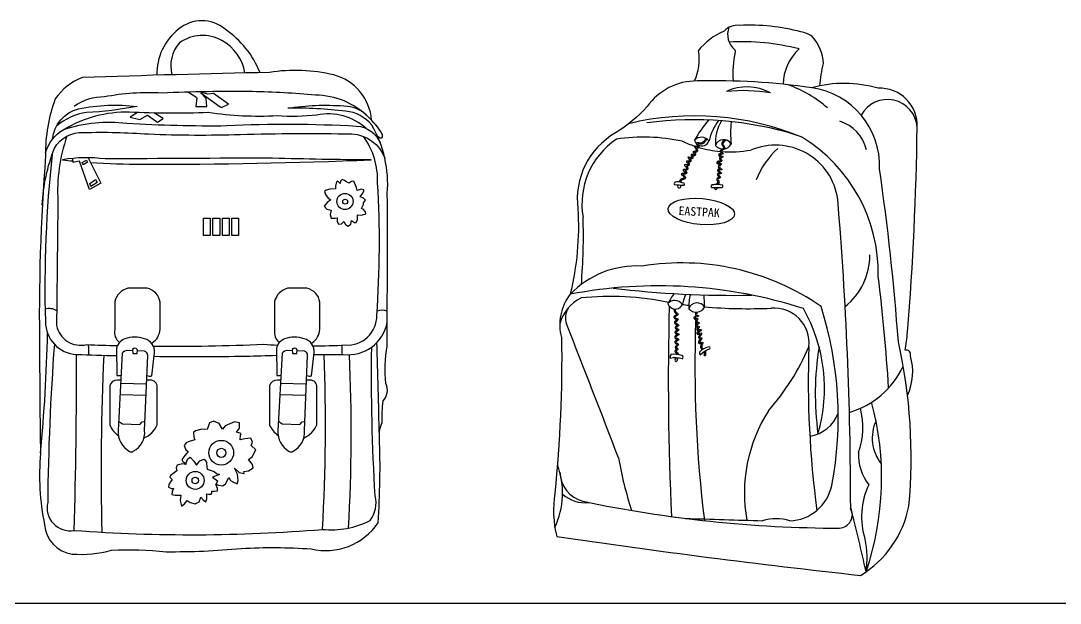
# Model space of a CAD drawing. Header units: inches. Extents: x 8.4 to 50.9, y 14.4 to 39.2.
# Drawn here: x 18.763 to 20.133, y 27.569 to 28.337 of the extents above; entities that cross this region are included whole.
import ezdxf

# ---------------------------------------------------------------- set-up
doc = ezdxf.new("R2010")
doc.units = ezdxf.units.IN
doc.header["$MEASUREMENT"] = 0
doc.layers.add('02', color=2, linetype='Continuous')
doc.layers.add('1', color=1, linetype='Continuous')
doc.styles.get("Standard").update_dxf_attribs({"font": 'arial.ttf'})

msp = doc.modelspace()

# ---------------------------------------------------------------- linework, layer by layer
at = {"layer": '02'}
for points in [[(19.0782, 28.2688, 0.149744), (19.0324, 28.3259, 0.365968), (18.9708, 28.3259, 0.238033), (18.9423, 28.2654)], [(19.8159, 28.2513, -0.033729), (19.8209, 28.2808, 0.163091), (19.8061, 28.3166, 0.089971), (19.7912, 28.3225, 0.078708), (19.7103, 28.331, 0.250654), (19.6899, 28.3235, 0.122598), (19.6558, 28.2976, -0.153529), (19.6504, 28.2577)], [(19.0582, 28.2683, 0.23587), (19.0279, 28.3112, 0.292997), (18.9721, 28.308, 0.24879), (18.962, 28.2659)], [(19.2253, 28.2061, 0.318606), (19.1753, 28.2657, 0.098954), (19.0908, 28.269, 0.003516), (18.8444, 28.2623, 0.15528), (18.8083, 28.2341, 0.093729), (18.7956, 28.1596, 0.02343), (18.7877, 27.9022, 0.00354), (18.7889, 27.7669, 0.071687), (18.7943, 27.6727, 0.354208), (18.8306, 27.634, 0.083425), (18.8826, 27.6389, -0.042176), (18.9545, 27.6371, 0.02516), (19.0536, 27.6413, -0.033598), (19.1455, 27.6407, 0.311859), (19.2338, 27.6751, 0.027252), (19.2356, 27.7875, -0.119944), (19.2392, 27.8074, -0.027314), (19.2404, 27.8358, 0.311573), (19.2441, 27.8588, -0.076087), (19.2459, 27.9083, 0.000973), (19.246, 28.1096, 0.15228), (19.2255, 28.1997, 0.19608), (19.1911, 28.218, 0.031291), (19.1148, 28.2221)], [(19.9316, 27.8429, 0.182192), (19.9354, 27.8955, 0.611218), (19.9285, 27.9027, 0.028631), (19.9315, 27.9265, 0.017429), (19.9443, 28.1968, 0.442576), (19.893, 28.2482, 0.137616), (19.8053, 28.2488, 0.042008), (19.6545, 28.2578, 0.245212), (19.5883, 28.2239, -0.06972), (19.5467, 28.1893, 0.301997), (19.4972, 28.0892, -0.072921), (19.4871, 27.9765, 0.239608), (19.4756, 27.9194, -0.029407), (19.4667, 27.7141, 0.096079), (19.4692, 27.6572, 0.009387), (19.8698, 27.6058, 0.208817), (19.9334, 27.697, 0.078577), (19.9195, 27.9139, 0.017771), (19.8947, 28.1419, 0.384797), (19.8053, 28.2488)], [(19.221, 28.2102, 0.195188), (19.1513, 28.2391, 0.0191), (19.0683, 28.2437, 0.016279), (18.9486, 28.2417, 0.06462), (18.8732, 28.2367, 0.156973), (18.8332, 28.2242)], [(18.8046, 28.1809, -0.313903), (18.8392, 28.2212, -0.078707), (18.9161, 28.2242, -0.036891), (18.8497, 28.2162, 0.144371), (18.8099, 28.1982, 0.144371)], [(19.221, 28.2102, 0.18554), (19.1933, 28.2241, 0.057478), (19.1192, 28.2221, 0.057478)], [(19.2179, 28.1953, 0.240647), (19.1533, 28.2128, -0.048822), (19.1009, 28.2118, -0.053937), (19.01, 28.2162, -0.024343), (18.9061, 28.2167, 0.139653), (18.8197, 28.1937)], [(18.7956, 28.1632, -0.199617), (18.8197, 28.1937, -0.114175), (18.9028, 28.2022, 0.018061), (19.0346, 28.1989, -0.026644), (19.2053, 28.1983, -0.292452), (19.2368, 28.1757)], [(18.7913, 28.0939, -0.084027), (18.8074, 28.1691, -0.287823), (18.8457, 28.1898, -0.024163), (18.9314, 28.1879, 0.01689), (19.0521, 28.1872, -0.013503), (19.1994, 28.1879, -0.301857), (19.2426, 28.1562)], [(18.8236, 28.185, 0.097149), (18.8118, 28.0994, -0.00041), (18.81, 27.9352, 0.419414), (18.8498, 27.9101, 0.003705), (18.8903, 27.9088, 0.003705)], [(19.148, 27.9084, 0.013086), (19.1907, 27.9097, 0.439085), (19.2322, 27.9487, 0.032571), (19.2332, 28.1234, 0.164969), (19.2146, 28.1847)], [(18.8043, 28.1609, 0.035165), (18.7954, 27.9405, 0.402309), (18.8364, 27.8972, 0.003094), (18.8893, 27.8956, 0.003094)], [(18.8547, 28.1504, 0.02002), (18.9236, 28.1482, 0.011639), (19.2248, 28.1538, -0.007042), (19.0947, 28.156, 0.001528), (18.8742, 28.1549, 0.078684), (18.8181, 28.1538, 0.003995), (18.8318, 28.1523)], [(18.9362, 27.9125, 0.242021), (18.9464, 27.9303), (18.9464, 27.966, 0.323981), (18.9293, 27.9845), (18.904, 27.9845, 0.277382), (18.8867, 27.9668), (18.8867, 27.9299, 0.270205), (18.8929, 27.9129, 0.270205)], [(19.1469, 27.9125, 0.242021), (19.157, 27.9303), (19.157, 27.966, 0.323981), (19.1399, 27.9845), (19.1146, 27.9845, 0.277382), (19.0974, 27.9668), (19.0974, 27.9299, 0.270205), (19.1036, 27.9129, 0.270205)], [(19.1496, 27.897, -0.002446), (19.1879, 27.8973, 0.400346), (19.246, 27.9398)], [(18.9291, 27.8695, 0.179989), (18.9355, 27.869), (18.9392, 27.8993, 0.354647), (18.926, 27.9179, 0.166976), (18.9, 27.9177, 0.268426), (18.8891, 27.905), (18.8896, 27.8696, 0.150826), (18.895, 27.8698)], [(19.1398, 27.8695, 0.179989), (19.1461, 27.869), (19.1498, 27.8993, 0.354647), (19.1366, 27.9179, 0.166976), (19.1107, 27.9177, 0.268426), (19.0998, 27.905), (19.1003, 27.8696, 0.150826), (19.1057, 27.8698)], [(18.8072, 27.9106, 0.016491), (18.7984, 27.7021, 0.543696), (18.8333, 27.6652, 0.039199), (19.1604, 27.6665, 0.146296), (19.2234, 27.6783, 0.226078), (19.23, 27.7106, -0.018173), (19.2254, 27.9069)], [(18.9376, 27.908, 0.013311), (19.0831, 27.9107, 0.005584), (19.1013, 27.9095, 0.005584)], [(18.9101, 27.902), (18.9038, 27.9022, 0.236188), (18.8966, 27.8989), (18.8911, 27.797, 0.282496), (18.906, 27.7693, 0.267689), (18.9112, 27.7695, 0.309068), (18.9261, 27.797), (18.9302, 27.8958)], [(18.9302, 27.8959, 0.363778), (18.926, 27.9015), (18.9165, 27.9018)], [(18.9386, 27.8947, 0.007079), (19.0597, 27.8949, -0.002563), (19.0999, 27.8961, -0.002563)], [(19.1207, 27.902), (19.1144, 27.9022, 0.236188), (19.1073, 27.8989), (19.1018, 27.797, 0.282496), (19.1166, 27.7693, 0.267689), (19.1218, 27.7695, 0.309068), (19.1368, 27.797), (19.1408, 27.8958)], [(19.1408, 27.8959, 0.363778), (19.1367, 27.9015), (19.1272, 27.9018)], [(18.8947, 27.8632), (18.8906, 27.8632, 0.37351), (18.8801, 27.8558), (18.8801, 27.8044, 0.135532), (18.8915, 27.7903)], [(18.9253, 27.7869, 0.187175), (18.9427, 27.8044), (18.9427, 27.8558, 0.410837), (18.9318, 27.8632), (18.9289, 27.8632)], [(19.1054, 27.8632), (19.1012, 27.8632, 0.37351), (19.0907, 27.8558), (19.0907, 27.8044, 0.135532), (19.1022, 27.7903)], [(19.1359, 27.7869, 0.187175), (19.1533, 27.8044), (19.1533, 27.8558, 0.410837), (19.1424, 27.8632), (19.1395, 27.8632)]]:
    msp.add_lwpolyline(points, format="xyb", dxfattribs=at)
for points in [[(18.9838, 28.2431), (18.9936, 28.2369), (18.995, 28.2354), (18.9938, 28.2241), (19.008, 28.2241), (19.0073, 28.2345), (19.0002, 28.2421), (19.0255, 28.2238), (19.0274, 28.2229), (19.0367, 28.2272), (19.0168, 28.2411), (19.0094, 28.2402), (19, 28.2428)], [(18.9169, 28.2161), (18.9072, 28.2101), (18.92, 28.207), (18.9301, 28.2125), (18.9419, 28.2042), (18.9432, 28.2034), (18.9505, 28.2084), (18.9384, 28.2158)], [(18.8516, 28.1566), (18.8682, 28.123), (18.8537, 28.1148), (18.8402, 28.1519), (18.8337, 28.1505), (18.832, 28.1502), (18.8315, 28.1557)], [(18.8494, 28.1532), (18.8508, 28.1507), (18.845, 28.1473), (18.8438, 28.1501), (18.8494, 28.1532)], [(18.8615, 28.1278), (18.8636, 28.1237), (18.8554, 28.1188), (18.854, 28.1225), (18.8615, 28.1278)], [(19.1714, 28.1011), (19.1666, 28.0976), (19.1628, 28.0926), (19.1661, 28.0888), (19.1718, 28.0875), (19.1708, 28.0819), (19.1718, 28.0769), (19.1772, 28.0767), (19.18, 28.0775), (19.1801, 28.0727), (19.1817, 28.0688), (19.1857, 28.0695), (19.1888, 28.0725), (19.191, 28.0687), (19.1946, 28.0663), (19.1981, 28.0688), (19.1989, 28.0737), (19.2028, 28.0713), (19.205, 28.0711), (19.2068, 28.0751), (19.2068, 28.0811), (19.2121, 28.0809), (19.2177, 28.0828), (19.2174, 28.0854), (19.2143, 28.0886), (19.2121, 28.0896), (19.2148, 28.0947), (19.2148, 28.0971), (19.2174, 28.1005), (19.2147, 28.1032), (19.2103, 28.1051), (19.2137, 28.11), (19.215, 28.1129), (19.215, 28.1141), (19.2115, 28.1149), (19.2062, 28.1133), (19.2053, 28.1175), (19.2041, 28.1206), (19.2017, 28.1255), (19.1988, 28.1254), (19.1963, 28.1235), (19.1952, 28.123), (19.1923, 28.1249), (19.1885, 28.1268), (19.1867, 28.1278), (19.1845, 28.1255), (19.1837, 28.1225), (19.1806, 28.1257), (19.179, 28.1247), (19.1777, 28.1191), (19.1775, 28.1157), (19.1702, 28.1151), (19.1652, 28.114), (19.1632, 28.1122), (19.1647, 28.108), (19.1682, 28.1034), (19.1714, 28.1011)], [(18.9104, 27.8984), (18.9162, 27.8984), (18.9167, 27.9034), (18.9151, 27.9048), (18.9133, 27.9054), (18.9118, 27.905), (18.91, 27.9036), (18.9104, 27.8984)], [(19.121, 27.8984), (19.1269, 27.8984), (19.1273, 27.9034), (19.1257, 27.9048), (19.124, 27.9054), (19.1224, 27.905), (19.1206, 27.9036), (19.121, 27.8984)], [(18.8945, 27.8593), (18.9285, 27.8585)], [(19.1052, 27.8593), (19.1391, 27.8585)], [(18.8937, 27.8443), (18.9279, 27.8435)], [(19.1044, 27.8443), (19.1385, 27.8435)], [(18.8918, 27.8093), (18.897, 27.8058), (18.92, 27.8048), (18.9231, 27.8083), (18.9266, 27.8088)], [(19.0289, 27.7986), (19.0244, 27.8059), (19.0169, 27.8093), (19.0115, 27.8072), (19.0086, 27.7981), (19.0014, 27.7986), (18.9931, 27.7965), (18.9907, 27.7944), (18.9912, 27.7879), (18.9925, 27.7845), (18.9848, 27.7823), (18.981, 27.7805), (18.9781, 27.777), (18.9805, 27.7716), (18.9835, 27.769), (18.9797, 27.7644), (18.9778, 27.762), (18.9752, 27.7585), (18.9765, 27.7561), (18.9805, 27.7532), (18.9805, 27.7519), (18.976, 27.7529), (18.969, 27.7513), (18.9677, 27.7478), (18.9685, 27.7436), (18.9631, 27.7396), (18.9604, 27.7377), (18.9594, 27.7353), (18.9623, 27.7321), (18.9602, 27.7294), (18.958, 27.7257), (18.9575, 27.7222), (18.9615, 27.7206), (18.9642, 27.7206), (18.9626, 27.7166), (18.9618, 27.7123), (18.9663, 27.7118), (18.9717, 27.7118), (18.9738, 27.7118), (18.9728, 27.7045), (18.9741, 27.6992), (18.9746, 27.6973), (18.9786, 27.7), (18.9821, 27.7045), (18.9861, 27.7021), (18.9928, 27.7), (18.9979, 27.7029), (19.0003, 27.7088), (19.0038, 27.7051), (19.007, 27.7027), (19.0081, 27.7067), (19.0081, 27.7134), (19.0102, 27.7131), (19.0139, 27.7131), (19.0145, 27.7144), (19.0145, 27.7168), (19.0182, 27.7168), (19.0222, 27.7174), (19.0222, 27.7203), (19.0198, 27.7262), (19.0236, 27.7249), (19.0292, 27.7238), (19.0327, 27.7267), (19.0372, 27.7347), (19.0394, 27.731), (19.0434, 27.7289), (19.0482, 27.7267), (19.0493, 27.7307), (19.0485, 27.7393), (19.0447, 27.7473), (19.0506, 27.7417), (19.0573, 27.7404), (19.0567, 27.743), (19.0632, 27.7438), (19.0693, 27.7478), (19.0682, 27.7519), (19.0629, 27.7588), (19.068, 27.7623), (19.0725, 27.7716), (19.0666, 27.777), (19.0685, 27.7815), (19.0661, 27.7866), (19.0581, 27.7861), (19.0519, 27.7845), (19.0527, 27.7906), (19.0535, 27.793), (19.0474, 27.7949), (19.0511, 27.8), (19.0511, 27.8069), (19.0447, 27.8083), (19.0324, 27.8032), (19.0289, 27.7986)], [(19.1025, 27.8093), (19.1076, 27.8058), (19.1306, 27.8048), (19.1338, 27.8083), (19.1373, 27.8088)], [(18.9805, 27.7532), (18.9833, 27.7594), (18.986, 27.7618), (18.9912, 27.7566), (18.9944, 27.7512), (18.9989, 27.7569), (19.0046, 27.7589), (19.0076, 27.7553), (19.0083, 27.748), (19.0085, 27.746), (19.018, 27.7427), (19.021, 27.74), (19.0246, 27.739), (19.0157, 27.7353), (19.022, 27.7304), (19.0205, 27.726)]]:
    msp.add_lwpolyline(points, dxfattribs=at)
for points in [[(19.0038, 28.077), (19.0126, 28.077), (19.0126, 28.0542), (19.0038, 28.0542)], [(19.0162, 28.077), (19.0251, 28.077), (19.0251, 28.0542), (19.0162, 28.0542)], [(19.0287, 28.077), (19.0376, 28.077), (19.0376, 28.0542), (19.0287, 28.0542)], [(19.0412, 28.077), (19.05, 28.077), (19.05, 28.0542), (19.0412, 28.0542)]]:
    msp.add_lwpolyline(points, close=True, dxfattribs=at)
for centre, radius in [((19.1902, 28.0989), 0.0106), ((19.1904, 28.0987), 0.00322), ((19.0271, 27.7676), 0.0163), ((19.0273, 27.7674), 0.00598), ((18.9928, 27.7311), 0.0118), ((18.9929, 27.7309), 0.00429)]:
    msp.add_circle(centre, radius, dxfattribs=at)
for centre, radius, start, end in [((19.7211, 28.3191), 0.0266, 159.2977, 228.8702), ((19.7149, 28.0185), 0.291, 75.2738, 93.6243), ((19.8484, 28.2667), 0.147, 168.4737, 183.4993), ((19.7032, 28.2973), 0.00174, 311.8813, 76.79), ((19.8324, 28.252), 0.0648, 132.2549, 178.7587), ((19.7201, 28.1841), 0.0658, 61.9113, 114.4268), ((19.7198, 28.1017), 0.1606, 48.5903, 70.0829), ((19.7148, 28.017), 0.228, 80.8369, 95.5012), ((19.9052, 28.1941), 0.0392, 4.0225, 151.9232), ((19.1571, 28.1389), 0.0957, 31.348, 48.0881), ((19.6508, 27.8426), 0.3692, 67.2697, 103.5804), ((19.6508, 27.7516), 0.4551, 72.6775, 97.9151), ((19.7868, 28.1051), 0.155, 139.248, 151.2178), ((19.7348, 28.1644), 0.0664, 141.7576, 167.514), ((19.7395, 28.1751), 0.0612, 150.4779, 182.3134), ((19.85, 28.1897), 0.1516, 174.5711, 185.6937), ((19.8276, 28.1557), 0.0512, 12.9025, 73.3234), ((19.238, 28.1892), 0.00638, 193.4542, 277.2845), ((19.234, 28.1858), 0.00567, 328.8411, 31.1589), ((19.6064, 28.0953), 0.1039, 124.2985, 189.5564), ((19.5838, 27.9495), 0.2343, 77.4355, 98.8161), ((19.66, 28.1709), 0.0126, 38.4204, 135.9474), ((19.6605, 28.1822), 0.00996, 194.3671, 221.8853), ((19.6893, 28.1689), 0.0115, 30.0541, 161.136), ((19.6824, 28.004), 0.2107, 359.0392, 58.206), ((19.6985, 28.3162), 0.1519, 245.208, 251.6712), ((19.6985, 28.3162), 0.1519, 252.3884, 253.3631), ((19.6605, 28.1822), 0.00997, 239.194, 339.7525), ((19.6985, 28.3162), 0.1519, 253.9224, 264.8445), ((19.6881, 28.1807), 0.0126, 219.6072, 331.5828), ((19.6985, 28.3162), 0.1519, 265.3947, 280.132), ((19.7576, 28.0904), 0.0828, 8.0062, 113.049), ((19.8345, 28.0874), 0.1099, 132.2254, 158.6365), ((19.6269, 28.1221), 0.00268, 89.3861, 213.3557), ((19.6252, 28.0885), 0.0364, 70.7895, 87.1572), ((19.6364, 28.1243), 0.00553, 132.0955, 179.5069), ((19.6369, 28.1239), 0.00437, 125.4473, 178.4131), ((19.6778, 28.125), 0.00403, 287.7586, 7.7177), ((19.6788, 28.1245), 0.00481, 314.6062, 21.3046), ((19.6146, 27.8504), 0.2704, 85.272, 87.8675), ((19.6305, 28.1187), 0.00195, 120.0386, 288.3776), ((19.6313, 28.1188), 0.00191, 265.431, 48.7653), ((19.6351, 28.1215), 0.00246, 319.6435, 32.2569), ((19.6745, 28.1189), 0.00201, 81.5197, 230.847), ((19.6808, 28.2292), 0.1121, 266.1598, 273.1622), ((19.6796, 28.0784), 0.0428, 78.4769, 96.4253), ((19.679, 28.1167), 0.00195, 166.411, 302.807), ((19.678, 28.1179), 0.00346, 305.3116, 347.4621), ((19.6863, 28.1193), 0.00208, 286.4603, 29.9063), ((14.8778, 27.69), 4.9789, 0.0539, 4.7461), ((18.7626, 28.0526), 0.7418, 355.1212, 1.9673), ((19.6336, 27.6938), 0.3241, 55.3832, 99.227), ((19.7951, 28.028), 0.0868, 308.7004, 0.2092), ((19.5747, 27.8925), 0.1214, 86.7452, 136.193), ((19.604, 27.3714), 0.6163, 72.0035, 100.9361), ((17.2549, 27.6835), 2.6572, 3.6569, 6.8502), ((19.7014, 29.2833), 1.3082, 263.0714, 271.0971), ((19.7517, 27.8898), 0.155, 145.577, 151.2178), ((19.6997, 27.9492), 0.0664, 155.5761, 167.514), ((19.7044, 27.9599), 0.0612, 164.3761, 182.3134), ((19.8149, 27.9745), 0.1516, 179.5378, 185.6937), ((19.5258, 27.9231), 0.0545, 117.1742, 164.514), ((19.54, 27.5962), 0.3775, 78.2029, 95.943), ((19.6249, 27.9557), 0.0126, 38.4204, 135.9474), ((19.6255, 27.967), 0.00996, 194.3671, 221.8853), ((23.2774, 27.8613), 3.6611, 178.4434, 182.7857), ((19.6255, 27.967), 0.00997, 218.5162, 339.7525), ((19.722, 28.6372), 0.6797, 262.6206, 263.3532), ((19.6542, 27.9537), 0.0115, 30.0541, 161.136), ((19.3592, 27.8145), 0.4811, 349.2193, 17.6687), ((18.8003, 27.9393), 0.0184, 56.3613, 106.7893), ((19.2393, 27.9381), 0.0173, 67.2475, 112.7386), ((19.5042, 27.9457), 0.0235, 147.2529, 200.3871), ((19.653, 27.9655), 0.0126, 219.6072, 331.5828), ((21.3386, 27.8827), 1.6872, 177.7671, 177.7884), ((19.722, 28.6372), 0.6797, 265.0889, 272.5025), ((19.7557, 27.9121), 0.0462, 354.0161, 94.9884), ((19.6092, 27.8524), 0.213, 343.6714, 29.5891), ((-13.6345, 14.9948), 35.556, 21.04133, 21.34662), ((21.3386, 27.8827), 1.6872, 178.0467, 186.9652), ((21.3386, 27.8827), 1.6872, 177.9336, 177.9917), ((16.7185, 27.968), 2.0801, 354.454, 358.8165), ((18.8166, 27.9014), 0.0362, 352.5701, 13.8129), ((19.3443, 27.9004), 0.1584, 176.7047, 181.1181), ((2.0876, 27.415), 17.152, 1.25265, 1.66384), ((19.673, 27.8876), 0.0198, 98.6121, 141.1016), ((19.6699, 27.9057), 0.00143, 283.1264, 84.6973), ((19.5104, 28.0323), 0.3169, 318.6386, 336.7701), ((21.0934, 27.8625), 1.2926, 178.0125, 187.599), ((20.1983, 27.8452), 0.3883, 170.8014, 187.8056), ((11.2898, 27.8788), 7.5466, 358.37754, 0.13959), ((22.295, 27.7431), 3.4262, 177.4419, 181.3445), ((16.7524, 27.8057), 2.4121, 356.6916, 2.1731), ((17.0174, 27.7934), 2.181, 356.6993, 2.7201), ((19.6239, 27.8936), 0.00534, 135.2605, 201.2468), ((19.626, 27.8681), 0.0246, 69.7869, 106.685), ((19.6229, 27.8602), 0.0372, 72.0717, 94.2702), ((19.6254, 27.8925), 0.0014, 261.5283, 5.4822), ((19.6325, 27.8887), 0.00475, 128.4707, 184.1663), ((19.6335, 27.8933), 0.00244, 296.2738, 69.129), ((19.6594, 27.8989), 0.00215, 148.6704, 257.0292), ((19.6841, 27.8713), 0.0358, 112.8061, 134.6351), ((19.6478, 27.9006), 0.0164, 343.4019, 1.6474), ((19.6645, 27.8973), 0.00172, 236.8754, 320.3384), ((19.6311, 27.8976), 0.0347, 357.729, 7.1274), ((19.6267, 27.8899), 0.00191, 141.4097, 303.7264), ((19.8226, 27.9302), 0.1141, 286.5012, 334.4507), ((19.7738, 27.8008), 0.099, 340.5468, 14.8219), ((19.5131, 27.7345), 0.3844, 341.1735, 15.0317), ((19.9191, 27.7142), 0.2025, 147.5288, 190.1717), ((19.7955, 27.8369), 0.048, 278.8905, 339.1882), ((19.9398, 27.787), 0.0547, 155.3798, 218.6454), ((20.0541, 27.8495), 0.5112, 189.9824, 198.019), ((19.9301, 27.7641), 0.063, 176.6063, 218.0199), ((19.3728, 27.7141), 0.1042, 334.445, 20.9114), ((19.5148, 27.7437), 0.0416, 182.5763, 254.7943), ((19.7742, 27.7366), 0.0589, 272.1565, 348.1276), ((19.9713, 27.683), 0.1002, 155.0603, 197.1579), ((19.5069, 27.7467), 0.0451, 228.3673, 275.9725), ((19.8465, 29.3429), 1.6748, 258.1984, 269.8422), ((19.8409, 27.6861), 0.018, 273.1311, 28.4007), ((18.2418, 27.262), 1.6718, 12.0292, 14.9969), ((20.1087, 41.3757), 13.7027, 268.03612, 268.46096), ((19.7583, 27.6217), 0.0588, 72.0934, 107.4622), ((19.7578, 27.6281), 0.1205, 351.5918, 12.1713)]:
    msp.add_arc(centre, radius, start, end, dxfattribs=at)
msp.add_ellipse((19.6599, 28.0856), major_axis=(-0.0438, 0.0038), ratio=0.390972, dxfattribs=at)
for points, knots in [([(19.6657, 28.1822), (19.6643, 28.1791), (19.6619, 28.1741), (19.6501, 28.178), (19.6579, 28.1682), (19.6467, 28.1749), (19.6573, 28.1638), (19.6465, 28.1656), (19.6535, 28.1589), (19.6436, 28.1628), (19.6501, 28.1544), (19.6382, 28.1603), (19.6482, 28.1505), (19.6369, 28.1537), (19.6464, 28.1454), (19.6331, 28.1493), (19.6452, 28.1405), (19.6314, 28.1418), (19.6436, 28.1355), (19.6283, 28.1369), (19.6414, 28.1296), (19.6342, 28.1291), (19.6327, 28.1284)], [0, 0, 0, 0, 0.953759, 1.584728, 2.139113, 2.611317, 3.341194, 3.790729, 4.1941, 4.667925, 5.089136, 5.634858, 6.23016, 6.683669, 7.218237, 7.760221, 8.398445, 8.962488, 9.504732, 10.134046, 10.824384, 11.344845, 11.344845, 11.344845, 11.344845]), ([(19.667, 28.1815), (19.6665, 28.1806), (19.6661, 28.1795), (19.6649, 28.1776), (19.6641, 28.1767), (19.6622, 28.1752), (19.661, 28.1747), (19.6582, 28.1744), (19.6566, 28.1747), (19.6552, 28.1748), (19.655, 28.1748), (19.6548, 28.1748)], [0, 0, 0, 0, 0.307445, 0.307445, 0.616287, 0.616287, 0.925128, 0.925128, 1.233969, 1.233969, 1.29934, 1.29934, 1.29934, 1.29934]), ([(19.693, 28.1798), (19.6904, 28.1783), (19.6853, 28.1755), (19.6943, 28.1679), (19.6834, 28.1657), (19.6913, 28.1609), (19.68, 28.1605), (19.6919, 28.1577), (19.683, 28.1563), (19.6903, 28.1513), (19.677, 28.1501), (19.6903, 28.1491), (19.6801, 28.1445), (19.6912, 28.1404), (19.6786, 28.1407), (19.6905, 28.1357), (19.6791, 28.1351), (19.6887, 28.1304), (19.6797, 28.1286), (19.6824, 28.1269), (19.6833, 28.1263)], [0, 0, 0, 0, 0.731086, 1.458434, 2.048653, 2.435685, 2.918932, 3.434117, 3.816013, 4.207461, 4.812116, 5.342323, 5.842559, 6.373196, 6.864817, 7.413441, 7.883536, 8.364008, 8.864351, 9.139808, 9.139808, 9.139808, 9.139808]), ([(19.691, 28.1803), (19.6905, 28.18), (19.69, 28.1797), (19.6889, 28.1789), (19.6882, 28.1784), (19.6873, 28.1772), (19.6869, 28.1766), (19.6867, 28.1753), (19.6867, 28.1746), (19.6871, 28.1735), (19.6873, 28.173), (19.6881, 28.1716), (19.6888, 28.1707), (19.6893, 28.1697), (19.6894, 28.1694), (19.6894, 28.1692), (19.6894, 28.1691), (19.6894, 28.1691)], [0.122395, 0.122395, 0.122395, 0.122395, 0.266177, 0.266177, 0.468221, 0.468221, 0.636253, 0.636253, 0.773344, 0.773344, 0.910436, 0.910436, 1.174997, 1.174997, 1.31952, 1.31952, 1.395895, 1.395895, 1.395895, 1.395895]), ([(19.6535, 28.1694), (19.6539, 28.1688), (19.6543, 28.1681), (19.6547, 28.167), (19.6548, 28.1665), (19.6548, 28.1656), (19.6547, 28.1652), (19.6542, 28.1645), (19.6539, 28.1642), (19.6534, 28.1639), (19.6531, 28.1638), (19.6523, 28.1636), (19.6518, 28.1635), (19.6512, 28.1635), (19.651, 28.1634), (19.6509, 28.1634)], [3.013919, 3.013919, 3.013919, 3.013919, 3.1689606, 3.1689606, 3.2549453, 3.2549453, 3.3217221, 3.3217221, 3.3724169, 3.3724169, 3.4231117, 3.4231117, 3.5374548, 3.5374548, 3.5744815, 3.5744815, 3.5744815, 3.5744815]), ([(19.6548, 28.1748), (19.655, 28.1744), (19.6554, 28.1738), (19.6559, 28.1728), (19.6561, 28.1724), (19.6564, 28.1717), (19.6565, 28.1715), (19.6565, 28.171), (19.6566, 28.1708), (19.6564, 28.1701), (19.6563, 28.1698), (19.6557, 28.1693), (19.6554, 28.1692), (19.6549, 28.1691), (19.6547, 28.1691), (19.6542, 28.1692), (19.654, 28.1693), (19.6537, 28.1694), (19.6536, 28.1694), (19.6535, 28.1694)], [1.7265361, 1.7265361, 1.7265361, 1.7265361, 1.8772448, 1.8772448, 1.9912394, 1.9912394, 2.0491116, 2.0491116, 2.0926509, 2.0926509, 2.125268, 2.125268, 2.1578851, 2.1578851, 2.1905022, 2.1905022, 2.2558586, 2.2558586, 2.2726372, 2.2726372, 2.2726372, 2.2726372]), ([(19.6894, 28.1691), (19.6894, 28.1691), (19.6893, 28.169), (19.689, 28.1688), (19.6888, 28.1686), (19.6879, 28.1682), (19.6873, 28.1678), (19.6863, 28.1672), (19.6859, 28.167), (19.6853, 28.1664), (19.685, 28.166), (19.6848, 28.1652), (19.6848, 28.1647), (19.685, 28.164), (19.6852, 28.1637), (19.6855, 28.1632), (19.6857, 28.163), (19.6861, 28.1626), (19.6863, 28.1624), (19.6864, 28.1623)], [1.4423012, 1.4423012, 1.4423012, 1.4423012, 1.5384117, 1.5384117, 1.6345222, 1.6345222, 1.8094701, 1.8094701, 1.9134438, 1.9134438, 1.9869083, 1.9869083, 2.0474138, 2.0474138, 2.1079192, 2.1079192, 2.1684247, 2.1684247, 2.2265169, 2.2265169, 2.2265169, 2.2265169]), ([(19.6448, 28.1556), (19.6451, 28.1551), (19.6454, 28.1546), (19.6458, 28.1538), (19.646, 28.1535), (19.6461, 28.1528), (19.6461, 28.1525), (19.6459, 28.1518), (19.6457, 28.1514), (19.6451, 28.151), (19.6449, 28.1509), (19.6444, 28.1508), (19.6442, 28.1507), (19.6436, 28.1507), (19.6431, 28.1507), (19.6426, 28.1507), (19.6425, 28.1507), (19.6424, 28.1507)], [5.9600363, 5.9600363, 5.9600363, 5.9600363, 6.0794219, 6.0794219, 6.1513439, 6.1513439, 6.2011538, 6.2011538, 6.2419527, 6.2419527, 6.2827515, 6.2827515, 6.3235503, 6.3235503, 6.4250603, 6.4250603, 6.4432559, 6.4432559, 6.4432559, 6.4432559]), ([(19.648, 28.1595), (19.6482, 28.1591), (19.6484, 28.1587), (19.6486, 28.158), (19.6487, 28.1577), (19.6488, 28.1572), (19.6488, 28.1569), (19.6487, 28.1563), (19.6484, 28.1559), (19.6479, 28.1554), (19.6476, 28.1553), (19.6471, 28.1552), (19.6469, 28.1552), (19.6463, 28.1552), (19.6459, 28.1553), (19.6453, 28.1555), (19.645, 28.1555), (19.6448, 28.1556)], [4.8746212, 4.8746212, 4.8746212, 4.8746212, 4.9787757, 4.9787757, 5.0376548, 5.0376548, 5.0763191, 5.0763191, 5.1149833, 5.1149833, 5.1536475, 5.1536475, 5.1923118, 5.1923118, 5.2799266, 5.2799266, 5.3301333, 5.3301333, 5.3301333, 5.3301333]), ([(19.6509, 28.1634), (19.6511, 28.1631), (19.6514, 28.1627), (19.6518, 28.1621), (19.6519, 28.1619), (19.6521, 28.1615), (19.6522, 28.1613), (19.6522, 28.1608), (19.6522, 28.1605), (19.652, 28.16), (19.6518, 28.1597), (19.6513, 28.1594), (19.6511, 28.1593), (19.6506, 28.1591), (19.6504, 28.1591), (19.6499, 28.1591), (19.6497, 28.1592), (19.649, 28.1593), (19.6485, 28.1594), (19.648, 28.1595), (19.648, 28.1595), (19.648, 28.1595)], [3.9649365, 3.9649365, 3.9649365, 3.9649365, 4.0753465, 4.0753465, 4.1272098, 4.1272098, 4.1640732, 4.1640732, 4.1901487, 4.1901487, 4.2162243, 4.2162243, 4.2422999, 4.2422999, 4.291362, 4.291362, 4.3404241, 4.3404241, 4.4600685, 4.4600685, 4.4608669, 4.4608669, 4.4608669, 4.4608669]), ([(19.6854, 28.1528), (19.685, 28.1526), (19.6845, 28.1524), (19.6833, 28.1521), (19.6828, 28.152), (19.6821, 28.1518), (19.6819, 28.1518), (19.6817, 28.1517), (19.6815, 28.1516), (19.6813, 28.1515), (19.6812, 28.1515), (19.681, 28.1513), (19.6808, 28.1513), (19.6806, 28.1509), (19.6804, 28.1507), (19.6803, 28.15), (19.6804, 28.1497), (19.6806, 28.1492), (19.6808, 28.1491), (19.681, 28.1489), (19.6811, 28.1488), (19.6814, 28.1487), (19.6815, 28.1486), (19.6818, 28.1485), (19.6819, 28.1485), (19.6824, 28.1484), (19.6828, 28.1483), (19.6837, 28.1481), (19.6841, 28.148), (19.6844, 28.148)], [4.3723388, 4.3723388, 4.3723388, 4.3723388, 4.5112985, 4.5112985, 4.6502583, 4.6502583, 4.6981777, 4.6981777, 4.7357526, 4.7357526, 4.7627229, 4.7627229, 4.7832748, 4.7832748, 4.7996368, 4.7996368, 4.8159989, 4.8159989, 4.832361, 4.832361, 4.848723, 4.848723, 4.8885001, 4.8885001, 4.9282771, 4.9282771, 5.0373398, 5.0373398, 5.1320996, 5.1320996, 5.1320996, 5.1320996]), ([(19.6864, 28.1623), (19.6859, 28.1621), (19.6852, 28.162), (19.6845, 28.1618), (19.6843, 28.1618), (19.6839, 28.1617), (19.6838, 28.1616), (19.6835, 28.1614), (19.6833, 28.1613), (19.683, 28.161), (19.6828, 28.1607), (19.6827, 28.1601), (19.6827, 28.1597), (19.683, 28.1592), (19.6831, 28.1591), (19.6834, 28.1588), (19.6835, 28.1587), (19.6839, 28.1585), (19.684, 28.1584), (19.6846, 28.1581), (19.685, 28.1579), (19.6855, 28.1578), (19.6855, 28.1578), (19.6855, 28.1578)], [2.6317553, 2.6317553, 2.6317553, 2.6317553, 2.7755383, 2.7755383, 2.8247279, 2.8247279, 2.8621059, 2.8621059, 2.8907152, 2.8907152, 2.9132583, 2.9132583, 2.9358015, 2.9358015, 2.9583447, 2.9583447, 3.0004154, 3.0004154, 3.042486, 3.042486, 3.1484297, 3.1484297, 3.1488135, 3.1488135, 3.1488135, 3.1488135]), ([(19.6855, 28.1578), (19.6852, 28.1576), (19.6849, 28.1575), (19.6844, 28.157), (19.6842, 28.1568), (19.6839, 28.1562), (19.6839, 28.1558), (19.6839, 28.1551), (19.684, 28.1549), (19.6843, 28.1542), (19.6845, 28.1539), (19.685, 28.1533), (19.6852, 28.153), (19.6854, 28.1528), (19.6854, 28.1528), (19.6854, 28.1528)], [3.7012992, 3.7012992, 3.7012992, 3.7012992, 3.7646965, 3.7646965, 3.8083738, 3.8083738, 3.8520511, 3.8520511, 3.8957284, 3.8957284, 3.9833192, 3.9833192, 4.07091, 4.07091, 4.0745923, 4.0745923, 4.0745923, 4.0745923]), ([(19.6383, 28.1399), (19.6387, 28.1395), (19.6392, 28.1392), (19.6398, 28.1386), (19.64, 28.1384), (19.6403, 28.138), (19.6405, 28.1377), (19.6406, 28.1371), (19.6406, 28.1367), (19.6404, 28.136), (19.6402, 28.1358), (19.6398, 28.1355), (19.6396, 28.1354), (19.6391, 28.1351), (19.6388, 28.1351), (19.6381, 28.1349), (19.6377, 28.1349), (19.6368, 28.1348), (19.6361, 28.1347), (19.6355, 28.1347)], [9.2456787, 9.2456787, 9.2456787, 9.2456787, 9.3750822, 9.3750822, 9.438938, 9.438938, 9.4879757, 9.4879757, 9.5250296, 9.5250296, 9.5620835, 9.5620835, 9.5991374, 9.5991374, 9.6804986, 9.6804986, 9.7618598, 9.7618598, 9.9051373, 9.9051373, 9.9051373, 9.9051373]), ([(19.6401, 28.1458), (19.6407, 28.1452), (19.6412, 28.1446), (19.6418, 28.1436), (19.642, 28.1433), (19.6422, 28.1426), (19.6422, 28.1422), (19.642, 28.1415), (19.6418, 28.1412), (19.6414, 28.1407), (19.6412, 28.1406), (19.6405, 28.1403), (19.6401, 28.1401), (19.6393, 28.14), (19.6388, 28.1399), (19.6384, 28.1399), (19.6383, 28.1399), (19.6383, 28.1399)], [8.0832297, 8.0832297, 8.0832297, 8.0832297, 8.2581875, 8.2581875, 8.3263199, 8.3263199, 8.3833052, 8.3833052, 8.4276051, 8.4276051, 8.471905, 8.471905, 8.5649502, 8.5649502, 8.6579954, 8.6579954, 8.6682717, 8.6682717, 8.6682717, 8.6682717]), ([(19.6424, 28.1507), (19.6428, 28.1502), (19.6433, 28.1496), (19.6438, 28.1488), (19.6439, 28.1485), (19.644, 28.148), (19.6441, 28.1477), (19.644, 28.147), (19.6438, 28.1467), (19.6434, 28.1462), (19.6432, 28.146), (19.6428, 28.1459), (19.6426, 28.1458), (19.642, 28.1457), (19.6416, 28.1457), (19.6408, 28.1457), (19.6405, 28.1458), (19.6401, 28.1458)], [6.9405818, 6.9405818, 6.9405818, 6.9405818, 7.0996069, 7.0996069, 7.1554718, 7.1554718, 7.201189, 7.201189, 7.2368274, 7.2368274, 7.2724657, 7.2724657, 7.3081041, 7.3081041, 7.3953516, 7.3953516, 7.4735139, 7.4735139, 7.4735139, 7.4735139]), ([(19.6841, 28.1419), (19.6838, 28.1418), (19.6835, 28.1418), (19.6829, 28.1416), (19.6827, 28.1416), (19.6822, 28.1414), (19.682, 28.1412), (19.6816, 28.1409), (19.6815, 28.1406), (19.6813, 28.14), (19.6813, 28.1397), (19.6814, 28.1392), (19.6815, 28.139), (19.6818, 28.1385), (19.682, 28.1384), (19.6823, 28.138), (19.6825, 28.1379), (19.6832, 28.1374), (19.6837, 28.1371), (19.6842, 28.1368)], [6.6682142, 6.6682142, 6.6682142, 6.6682142, 6.7436212, 6.7436212, 6.7966007, 6.7966007, 6.8369928, 6.8369928, 6.8660016, 6.8660016, 6.8950105, 6.8950105, 6.9240194, 6.9240194, 6.9831099, 6.9831099, 7.0422005, 7.0422005, 7.1698196, 7.1698196, 7.1698196, 7.1698196]), ([(19.6844, 28.148), (19.684, 28.1476), (19.6834, 28.1471), (19.6827, 28.1462), (19.6825, 28.1458), (19.6822, 28.145), (19.6822, 28.1445), (19.6824, 28.1437), (19.6826, 28.1434), (19.683, 28.1429), (19.6832, 28.1427), (19.6836, 28.1422), (19.6839, 28.142), (19.6841, 28.1419)], [5.5738753, 5.5738753, 5.5738753, 5.5738753, 5.730793, 5.730793, 5.803492, 5.803492, 5.8627608, 5.8627608, 5.9220296, 5.9220296, 5.9812984, 5.9812984, 6.0446748, 6.0446748, 6.0446748, 6.0446748]), ([(19.6355, 28.1347), (19.636, 28.1342), (19.6366, 28.1337), (19.6376, 28.1328), (19.638, 28.1324), (19.6385, 28.1317), (19.6387, 28.1314), (19.6389, 28.1308), (19.6389, 28.1304), (19.6388, 28.1297), (19.6386, 28.1294), (19.6382, 28.1289), (19.638, 28.1287), (19.6374, 28.1283), (19.637, 28.1282), (19.6361, 28.1279), (19.6357, 28.1278), (19.635, 28.1276), (19.6347, 28.1276), (19.6344, 28.1275)], [10.4059281, 10.4059281, 10.4059281, 10.4059281, 10.5770672, 10.5770672, 10.7008083, 10.7008083, 10.7755084, 10.7755084, 10.8262488, 10.8262488, 10.8769892, 10.8769892, 10.9277296, 10.9277296, 11.0345091, 11.0345091, 11.1412886, 11.1412886, 11.2170069, 11.2170069, 11.2170069, 11.2170069]), ([(19.6836, 28.131), (19.6832, 28.1308), (19.6827, 28.1306), (19.6818, 28.1301), (19.6815, 28.1299), (19.6809, 28.1295), (19.6807, 28.1293), (19.6803, 28.1288), (19.6801, 28.1285), (19.6801, 28.1278), (19.6802, 28.1274), (19.6804, 28.1269), (19.6805, 28.1268), (19.6809, 28.1263), (19.6812, 28.126), (19.6816, 28.1257), (19.6817, 28.1256), (19.6818, 28.1255)], [8.533578, 8.533578, 8.533578, 8.533578, 8.6750806, 8.6750806, 8.7675875, 8.7675875, 8.8278238, 8.8278238, 8.8689788, 8.8689788, 8.9101338, 8.9101338, 8.9512888, 8.9512888, 9.0404335, 9.0404335, 9.0771829, 9.0771829, 9.0771829, 9.0771829]), ([(19.6842, 28.1368), (19.6837, 28.1366), (19.6832, 28.1365), (19.6825, 28.1362), (19.6822, 28.1361), (19.6817, 28.1357), (19.6815, 28.1355), (19.6811, 28.1349), (19.681, 28.1345), (19.6811, 28.1338), (19.6812, 28.1335), (19.6814, 28.1331), (19.6816, 28.133), (19.682, 28.1324), (19.6823, 28.1322), (19.683, 28.1316), (19.6833, 28.1313), (19.6836, 28.1311), (19.6836, 28.1311), (19.6836, 28.131)], [7.64716, 7.64716, 7.64716, 7.64716, 7.7604375, 7.7604375, 7.8249941, 7.8249941, 7.8673173, 7.8673173, 7.9096405, 7.9096405, 7.9519637, 7.9519637, 7.9942869, 7.9942869, 8.0950885, 8.0950885, 8.1958901, 8.1958901, 8.2089595, 8.2089595, 8.2089595, 8.2089595]), ([(19.6277, 27.95), (19.6274, 27.9498), (19.627, 27.9495), (19.626, 27.9489), (19.6254, 27.9486), (19.6247, 27.948), (19.6244, 27.9478), (19.624, 27.9473), (19.6239, 27.947), (19.6237, 27.9462), (19.6238, 27.9458), (19.624, 27.9452), (19.6242, 27.945), (19.6245, 27.9447), (19.6247, 27.9445), (19.6253, 27.9441), (19.6257, 27.9439), (19.6266, 27.9435), (19.627, 27.9433), (19.6275, 27.9431), (19.6276, 27.943), (19.6277, 27.9429)], [1.0168001, 1.0168001, 1.0168001, 1.0168001, 1.1608909, 1.1608909, 1.3049818, 1.3049818, 1.380342, 1.380342, 1.435943, 1.435943, 1.4810025, 1.4810025, 1.526062, 1.526062, 1.5711216, 1.5711216, 1.685136, 1.685136, 1.7991504, 1.7991504, 1.8366346, 1.8366346, 1.8366346, 1.8366346]), ([(19.6238, 27.9568), (19.6238, 27.9561), (19.6239, 27.9553), (19.6243, 27.9538), (19.6246, 27.9532), (19.6256, 27.9518), (19.6264, 27.9512), (19.6273, 27.9504), (19.6275, 27.9502), (19.6277, 27.95)], [0, 0, 0, 0, 0.23106, 0.23106, 0.3761956, 0.3761956, 0.5984033, 0.5984033, 0.7011394, 0.7011394, 0.7011394, 0.7011394]), ([(19.6532, 27.9479), (19.6526, 27.9477), (19.6521, 27.9475), (19.6514, 27.9472), (19.6512, 27.9471), (19.6509, 27.9468), (19.6507, 27.9467), (19.6505, 27.9464), (19.6503, 27.9462), (19.6501, 27.9457), (19.6501, 27.9454), (19.6502, 27.9447), (19.6504, 27.9445), (19.6507, 27.9442), (19.6508, 27.9441), (19.6512, 27.9439), (19.6514, 27.9438), (19.6518, 27.9437), (19.652, 27.9436), (19.6527, 27.9435), (19.6532, 27.9434), (19.6536, 27.9433)], [1.0754034, 1.0754034, 1.0754034, 1.0754034, 1.1944541, 1.1944541, 1.2474899, 1.2474899, 1.2842121, 1.2842121, 1.3129513, 1.3129513, 1.3355771, 1.3355771, 1.3582029, 1.3582029, 1.3808287, 1.3808287, 1.4293549, 1.4293549, 1.4778811, 1.4778811, 1.5957706, 1.5957706, 1.5957706, 1.5957706]), ([(19.6541, 27.9529), (19.6535, 27.9511), (19.6529, 27.9486), (19.6593, 27.9481), (19.6469, 27.9449), (19.6582, 27.9447), (19.6511, 27.9399), (19.6613, 27.9396), (19.6503, 27.935), (19.6604, 27.9344), (19.6518, 27.9292), (19.6649, 27.9312), (19.6505, 27.9231), (19.6647, 27.9277), (19.6546, 27.9182), (19.6642, 27.9204), (19.6535, 27.9114), (19.6648, 27.9146), (19.6586, 27.9074), (19.6614, 27.9052), (19.6625, 27.9043)], [0.066348, 0.066348, 0.066348, 0.066348, 0.522189, 0.740242, 1.338608, 1.78848, 2.153645, 2.592706, 3.124196, 3.544474, 3.962007, 4.470198, 5.149325, 5.671917, 6.346346, 6.639508, 7.349238, 7.788361, 8.411024, 8.799349, 8.799349, 8.799349, 8.799349]), ([(19.6526, 27.9529), (19.6524, 27.9524), (19.6523, 27.9519), (19.6521, 27.9509), (19.6521, 27.9503), (19.6523, 27.949), (19.6527, 27.9484), (19.6532, 27.9479)], [0.1042432, 0.1042432, 0.1042432, 0.1042432, 0.2120617, 0.2120617, 0.3476522, 0.3476522, 0.4682648, 0.4682648, 0.4682648, 0.4682648]), ([(19.6277, 27.9429), (19.6273, 27.9426), (19.6268, 27.9423), (19.6259, 27.9416), (19.6255, 27.9413), (19.625, 27.9407), (19.6248, 27.9404), (19.6245, 27.9397), (19.6245, 27.9393), (19.6246, 27.9386), (19.6248, 27.9383), (19.6251, 27.9378), (19.6253, 27.9376), (19.6259, 27.9371), (19.6263, 27.9369), (19.6272, 27.9364), (19.6276, 27.9362), (19.6281, 27.936), (19.6282, 27.9359), (19.6283, 27.9358)], [2.2121394, 2.2121394, 2.2121394, 2.2121394, 2.3630009, 2.3630009, 2.471335, 2.471335, 2.5379661, 2.5379661, 2.587036, 2.587036, 2.6361059, 2.6361059, 2.6851758, 2.6851758, 2.8002193, 2.8002193, 2.9152629, 2.9152629, 2.9487242, 2.9487242, 2.9487242, 2.9487242]), ([(19.6283, 27.9358), (19.6279, 27.9356), (19.6274, 27.9352), (19.6266, 27.9345), (19.6263, 27.9342), (19.6259, 27.9336), (19.6257, 27.9333), (19.6255, 27.9326), (19.6255, 27.9322), (19.6258, 27.9315), (19.6259, 27.9312), (19.6263, 27.9308), (19.6265, 27.9307), (19.6271, 27.9302), (19.6275, 27.93), (19.628, 27.9297), (19.628, 27.9297), (19.6281, 27.9296)], [3.2978334, 3.2978334, 3.2978334, 3.2978334, 3.4416223, 3.4416223, 3.5334513, 3.5334513, 3.5944826, 3.5944826, 3.6408547, 3.6408547, 3.6872269, 3.6872269, 3.7335991, 3.7335991, 3.8469411, 3.8469411, 3.8692502, 3.8692502, 3.8692502, 3.8692502]), ([(19.6536, 27.9433), (19.6534, 27.943), (19.6531, 27.9427), (19.6527, 27.9421), (19.6525, 27.9419), (19.6523, 27.9413), (19.6523, 27.9409), (19.6524, 27.9402), (19.6526, 27.9399), (19.6529, 27.9395), (19.6531, 27.9393), (19.6537, 27.9389), (19.654, 27.9388), (19.6546, 27.9386), (19.6548, 27.9386), (19.655, 27.9385)], [1.9683939, 1.9683939, 1.9683939, 1.9683939, 2.0561099, 2.0561099, 2.115552, 2.115552, 2.1534856, 2.1534856, 2.1914192, 2.1914192, 2.2293528, 2.2293528, 2.3088305, 2.3088305, 2.3578614, 2.3578614, 2.3578614, 2.3578614]), ([(19.655, 27.9385), (19.6546, 27.9382), (19.654, 27.9378), (19.6534, 27.9373), (19.6532, 27.9371), (19.6528, 27.9366), (19.6526, 27.9364), (19.6525, 27.9357), (19.6525, 27.9354), (19.6527, 27.9347), (19.6529, 27.9345), (19.6532, 27.9341), (19.6534, 27.934), (19.6539, 27.9337), (19.6542, 27.9336), (19.6548, 27.9334), (19.6551, 27.9333), (19.6554, 27.9332), (19.6555, 27.9332), (19.6556, 27.9332)], [2.8478768, 2.8478768, 2.8478768, 2.8478768, 2.9774644, 2.9774644, 3.0400133, 3.0400133, 3.0881043, 3.0881043, 3.1215331, 3.1215331, 3.1549619, 3.1549619, 3.1883907, 3.1883907, 3.2622688, 3.2622688, 3.3361469, 3.3361469, 3.3541053, 3.3541053, 3.3541053, 3.3541053]), ([(19.6556, 27.9332), (19.6553, 27.9329), (19.6549, 27.9326), (19.6544, 27.932), (19.6542, 27.9319), (19.654, 27.9315), (19.6539, 27.9313), (19.6537, 27.9308), (19.6537, 27.9305), (19.6538, 27.9299), (19.654, 27.9296), (19.6543, 27.9292), (19.6545, 27.9291), (19.655, 27.9288), (19.6552, 27.9288), (19.6557, 27.9287), (19.656, 27.9287), (19.6565, 27.9286), (19.6568, 27.9286), (19.6572, 27.9286)], [3.7315554, 3.7315554, 3.7315554, 3.7315554, 3.8468339, 3.8468339, 3.8999945, 3.8999945, 3.9389136, 3.9389136, 3.9668861, 3.9668861, 3.9948587, 3.9948587, 4.0228312, 4.0228312, 4.0786095, 4.0786095, 4.1343877, 4.1343877, 4.2038837, 4.2038837, 4.2038837, 4.2038837]), ([(19.6284, 27.9236), (19.6279, 27.9233), (19.6272, 27.9229), (19.6262, 27.9223), (19.6259, 27.9221), (19.6253, 27.9215), (19.6251, 27.9212), (19.6248, 27.9206), (19.6248, 27.9202), (19.6249, 27.9195), (19.625, 27.9192), (19.6253, 27.9187), (19.6255, 27.9185), (19.626, 27.9181), (19.6264, 27.9178), (19.6272, 27.9174), (19.6276, 27.9172), (19.628, 27.9169), (19.6281, 27.9169), (19.6282, 27.9169)], [5.3235298, 5.3235298, 5.3235298, 5.3235298, 5.4843865, 5.4843865, 5.5800454, 5.5800454, 5.6460437, 5.6460437, 5.6923242, 5.6923242, 5.7386048, 5.7386048, 5.7848854, 5.7848854, 5.89025, 5.89025, 5.9956145, 5.9956145, 6.0206835, 6.0206835, 6.0206835, 6.0206835]), ([(19.6281, 27.9296), (19.6277, 27.9293), (19.6271, 27.929), (19.6263, 27.9284), (19.626, 27.9282), (19.6255, 27.9278), (19.6253, 27.9275), (19.6251, 27.9269), (19.625, 27.9265), (19.6251, 27.9258), (19.6253, 27.9255), (19.6256, 27.9251), (19.6257, 27.925), (19.6263, 27.9246), (19.6266, 27.9244), (19.6273, 27.9241), (19.6277, 27.9239), (19.6281, 27.9237), (19.6283, 27.9237), (19.6284, 27.9236)], [4.2539671, 4.2539671, 4.2539671, 4.2539671, 4.4016396, 4.4016396, 4.4784807, 4.4784807, 4.5357511, 4.5357511, 4.575725, 4.575725, 4.6156989, 4.6156989, 4.6556729, 4.6556729, 4.7449037, 4.7449037, 4.8341344, 4.8341344, 4.8662556, 4.8662556, 4.8662556, 4.8662556]), ([(19.6572, 27.9286), (19.6566, 27.9282), (19.6559, 27.9277), (19.6551, 27.9271), (19.6549, 27.9269), (19.6546, 27.9267), (19.6545, 27.9266), (19.6543, 27.9263), (19.6542, 27.9262), (19.654, 27.9259), (19.654, 27.9258), (19.6539, 27.9253), (19.6539, 27.925), (19.6541, 27.9244), (19.6543, 27.9241), (19.6547, 27.9238), (19.6549, 27.9238), (19.6552, 27.9237), (19.6553, 27.9237), (19.6556, 27.9237), (19.6558, 27.9237), (19.6562, 27.9237), (19.6564, 27.9237), (19.6572, 27.9239), (19.6578, 27.924), (19.6584, 27.9241), (19.6584, 27.9241), (19.6584, 27.9241)], [4.7826859, 4.7826859, 4.7826859, 4.7826859, 4.9501928, 4.9501928, 5.0116982, 5.0116982, 5.0578644, 5.0578644, 5.0911325, 5.0911325, 5.1167584, 5.1167584, 5.1372961, 5.1372961, 5.1578338, 5.1578338, 5.1783716, 5.1783716, 5.1989093, 5.1989093, 5.2517714, 5.2517714, 5.3046335, 5.3046335, 5.4501094, 5.4501094, 5.453314, 5.453314, 5.453314, 5.453314]), ([(19.6584, 27.9241), (19.6581, 27.9235), (19.6576, 27.9229), (19.6569, 27.9218), (19.6567, 27.9214), (19.6564, 27.9207), (19.6563, 27.9204), (19.6562, 27.9197), (19.6563, 27.9193), (19.6566, 27.9186), (19.6569, 27.9183), (19.6576, 27.918), (19.6579, 27.9179), (19.6583, 27.9179), (19.6585, 27.9179), (19.6587, 27.9178)], [5.9195941, 5.9195941, 5.9195941, 5.9195941, 6.0798771, 6.0798771, 6.1854242, 6.1854242, 6.2530206, 6.2530206, 6.3005558, 6.3005558, 6.3480911, 6.3480911, 6.3956263, 6.3956263, 6.4393765, 6.4393765, 6.4393765, 6.4393765]), ([(19.6282, 27.9169), (19.6278, 27.9166), (19.6272, 27.9162), (19.6264, 27.9156), (19.626, 27.9153), (19.6255, 27.9148), (19.6253, 27.9145), (19.625, 27.9138), (19.625, 27.9134), (19.6252, 27.9127), (19.6253, 27.9124), (19.6256, 27.9119), (19.6258, 27.9118), (19.6264, 27.9113), (19.6268, 27.9111), (19.6275, 27.9106), (19.6279, 27.9104), (19.6282, 27.9102), (19.6282, 27.9102), (19.6282, 27.9101)], [6.3975391, 6.3975391, 6.3975391, 6.3975391, 6.5468803, 6.5468803, 6.6425016, 6.6425016, 6.7058071, 6.7058071, 6.7528859, 6.7528859, 6.7999647, 6.7999647, 6.8470435, 6.8470435, 6.9589778, 6.9589778, 7.0709122, 7.0709122, 7.0757708, 7.0757708, 7.0757708, 7.0757708]), ([(19.6282, 27.9101), (19.6279, 27.9099), (19.6275, 27.9095), (19.6267, 27.9088), (19.6264, 27.9084), (19.6258, 27.9077), (19.6257, 27.9074), (19.6255, 27.9066), (19.6255, 27.9062), (19.6257, 27.9055), (19.6259, 27.9052), (19.6262, 27.9048), (19.6264, 27.9047), (19.6268, 27.9044), (19.627, 27.9043), (19.6272, 27.9042)], [7.3625281, 7.3625281, 7.3625281, 7.3625281, 7.4994092, 7.4994092, 7.6123934, 7.6123934, 7.6782151, 7.6782151, 7.7318344, 7.7318344, 7.7743908, 7.7743908, 7.8169472, 7.8169472, 7.8725587, 7.8725587, 7.8725587, 7.8725587]), ([(19.6587, 27.9178), (19.6583, 27.9173), (19.6577, 27.9167), (19.6569, 27.9157), (19.6567, 27.9153), (19.6563, 27.9146), (19.6562, 27.9144), (19.656, 27.9138), (19.656, 27.9134), (19.6561, 27.9128), (19.6563, 27.9125), (19.6568, 27.912), (19.657, 27.9119), (19.6574, 27.9117), (19.6576, 27.9117), (19.6582, 27.9116), (19.6585, 27.9116), (19.6592, 27.9117), (19.6596, 27.9117), (19.6601, 27.9117), (19.6602, 27.9117), (19.6603, 27.9118)], [6.9346645, 6.9346645, 6.9346645, 6.9346645, 7.099832, 7.099832, 7.2055959, 7.2055959, 7.2724358, 7.2724358, 7.3174738, 7.3174738, 7.3535878, 7.3535878, 7.3897018, 7.3897018, 7.4258157, 7.4258157, 7.5119476, 7.5119476, 7.5980796, 7.5980796, 7.6357078, 7.6357078, 7.6357078, 7.6357078]), ([(19.6603, 27.9118), (19.6601, 27.9113), (19.6598, 27.9106), (19.6592, 27.9093), (19.6589, 27.9085), (19.6588, 27.9071), (19.6589, 27.9065), (19.6593, 27.9054), (19.6596, 27.905), (19.6604, 27.9042), (19.6608, 27.9038), (19.6612, 27.9035)], [8.0528834, 8.0528834, 8.0528834, 8.0528834, 8.2194651, 8.2194651, 8.3860468, 8.3860468, 8.4997586, 8.4997586, 8.6134704, 8.6134704, 8.7582149, 8.7582149, 8.7582149, 8.7582149]), ([(19.6272, 27.9042), (19.6268, 27.9039), (19.6264, 27.9036), (19.6258, 27.903), (19.6256, 27.9028), (19.6252, 27.9022), (19.6251, 27.9019), (19.625, 27.9012), (19.6251, 27.9008), (19.6253, 27.9003), (19.6255, 27.9), (19.626, 27.8995), (19.6263, 27.8993), (19.6269, 27.8989), (19.6272, 27.8987), (19.6275, 27.8985), (19.6276, 27.8984), (19.6276, 27.8984)], [8.2165389, 8.2165389, 8.2165389, 8.2165389, 8.3338434, 8.3338434, 8.4000117, 8.4000117, 8.4422249, 8.4422249, 8.4844381, 8.4844381, 8.5266513, 8.5266513, 8.6115231, 8.6115231, 8.696395, 8.696395, 8.7228583, 8.7228583, 8.7228583, 8.7228583])]:
    msp.add_open_spline(points, degree=3, knots=knots, dxfattribs=at)
for points in [[(19.6769, 28.1211), (19.6762, 28.121), (19.6755, 28.1209), (19.6748, 28.1209)], [(19.6276, 27.8984), (19.6276, 27.8983), (19.6275, 27.8983), (19.6268, 27.8972)]]:
    msp.add_open_spline(points, degree=3, dxfattribs=at)
msp.add_spline([(19.6252, 27.9569), (19.6262, 27.9533), (19.6293, 27.9498), (19.6252, 27.9462), (19.6295, 27.9431), (19.626, 27.9392), (19.6301, 27.9359), (19.627, 27.9323), (19.6301, 27.9298), (19.6265, 27.9264), (19.6306, 27.9239), (19.6262, 27.92), (19.6301, 27.917), (19.6265, 27.9134), (19.6298, 27.9103), (19.627, 27.9062), (19.629, 27.9044), (19.6265, 27.9013), (19.6293, 27.8985), (19.6285, 27.897)], degree=3, dxfattribs=at)
at = {"layer": '1'}
msp.add_line((8.7087, 27.5691), (29.0349, 27.5691), dxfattribs=at)

# ---------------------------------------------------------------- texts
at = {"layer": '02', "insert": (19.6302, 28.0925), "char_height": 0.0114, "width": 0.421697, "attachment_point": 1, "rotation": 356.8562}
msp.add_mtext('\\f黑体|b0|i0|c134|p2;EASTPAK', dxfattribs=at)

doc.saveas('drawing.dxf')
